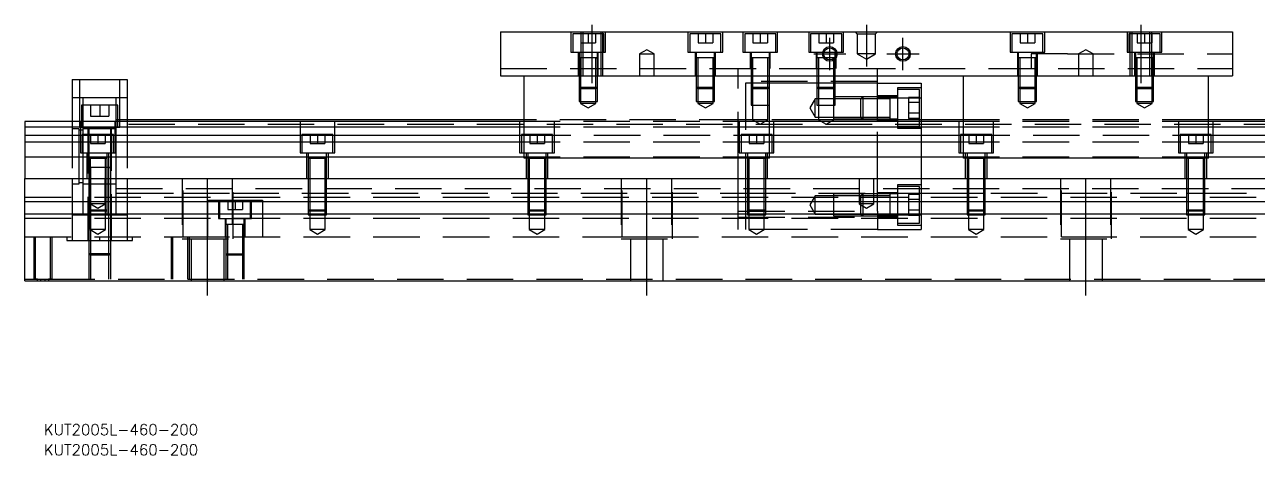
# Model space of a CAD drawing. Extents: x -20 to 690, y -287 to 102.
# Drawn here: x 0 to 337.1, y -286.7 to -169 of the extents above; entities that cross this region are included whole.
import ezdxf

# ---------------------------------------------------------------- set-up
doc = ezdxf.new("R2010")
doc.units = 0
doc.linetypes.add('CENTER', pattern=[50.8, 31.75, -6.35, 6.35, -6.35])
doc.linetypes.add('DASHED', pattern=[19.05, 12.7, -6.35])
doc.layers.get('0').update_dxf_attribs({"linetype": 'CONTINUOUS'})
doc.layers.add('CENTER', color=1, linetype='CENTER')
doc.styles.get("Standard").update_dxf_attribs({"font": 'txt.shx', "height": 3, "bigfont": 'bigfont.shx'})

# ---------------------------------------------------------------- blocks, each defined once
blk = doc.blocks.new('*U2')
at = {"color": 7, "linetype": 'CONTINUOUS'}
blk.add_text('KUT2005L-460-200', height=3, dxfattribs=at).set_placement((5.23, -281.15))
blk = doc.blocks.new('*U3')
at = {"color": 7, "linetype": 'CONTINUOUS'}
blk.add_text('KUT2005L-460-200', height=3, dxfattribs=at).set_placement((5.23, -286.66))

msp = doc.modelspace()

# ---------------------------------------------------------------- linework, layer by layer
at = {"color": 7, "linetype": 'CONTINUOUS'}
for p, q in [((130, -170.98), (130, -182.98)), ((130, -170.98), (330, -170.98)), ((330, -170.98), (330, -182.98)), ((221.500006, -178.08), (221.229838, -178.08)), ((13, -183.98), (28, -183.98)), ((13, -183.98), (13, -195.48)), ((28, -183.98), (28, -195.48)), ((130, -182.98), (330, -182.98)), ((136.5, -205.48), (136.5, -182.98)), ((203.5, -205.48), (203.5, -182.98)), ((233, -195.48), (233, -182.98)), ((233, -184.98), (245, -184.98)), ((245, -184.98), (245, -195.48)), ((256.5, -205.48), (256.5, -182.98)), ((323.5, -205.48), (323.5, -182.98)), ((0, -195.48), (0, -197.019608)), ((136.5, -195.48), (0, -195.48)), ((136.5, -194.98), (28, -194.98)), ((256.5, -195.48), (203.5, -195.48)), ((256.5, -194.98), (245, -194.98)), ((403, -194.98), (323.5, -194.98)), ((460, -195.48), (323.5, -195.48)), ((136.5, -197.019608), (0, -197.019608)), ((0, -197.019608), (0, -199.140392)), ((256.5, -197.019608), (203.5, -197.019608)), ((460, -197.019608), (323.5, -197.019608)), ((0, -199.140392), (136.5, -199.140392)), ((0, -199.140392), (0, -201.050532)), ((136.5, -201.050532), (0, -201.050532)), ((0, -201.050532), (0, -205.161934)), ((203.5, -199.140392), (256.5, -199.140392)), ((256.5, -201.050532), (203.5, -201.050532)), ((323.5, -199.140392), (460, -199.140392)), ((460, -201.050532), (323.5, -201.050532)), ((0, -205.161934), (0, -210.98)), ((136.5, -205.161934), (0, -205.161934)), ((203.5, -205.48), (136.5, -205.48)), ((256.5, -205.161934), (203.5, -205.161934)), ((323.5, -205.48), (256.5, -205.48)), ((460, -205.161934), (323.5, -205.161934)), ((17.9, -207.98), (17.499994, -207.98)), ((0, -210.98), (460, -210.98)), ((0, -217.28), (0, -210.98)), ((23, -217.28), (23, -210.98002)), ((0, -217.28), (460, -217.28)), ((0, -220.68), (0, -217.28)), ((22.1, -219.98), (22.1, -217.28)), ((0, -220.68), (460, -220.68)), ((0, -238.98), (0, -220.68)), ((18, -220.68), (18, -220.98)), ((0, -238.98), (460, -238.98))]:
    msp.add_line(p, q, dxfattribs=at)
at = {"color": 3, "linetype": 'DASHED'}
for p, q in [((149.25, -170.98), (149.25, -176.48)), ((158.25, -171.48), (149.75, -171.48)), ((149.75, -171.48), (149.75, -176.48)), ((152, -171.48), (152, -173.98)), ((152.000006, -170.98), (152.000006, -182.98)), ((152.5, -170.98), (152.5, -182.98)), ((154, -171.48), (154, -173.98)), ((156, -171.48), (156, -173.98)), ((157.5, -182.98), (157.5, -170.98)), ((157.999994, -182.98), (157.999994, -170.98)), ((158.25, -176.48), (158.25, -171.48)), ((158.75, -176.48), (158.75, -170.98)), ((181.25, -170.98), (181.25, -176.48)), ((190.25, -171.48), (181.75, -171.48)), ((181.75, -171.48), (181.75, -176.48)), ((184, -171.48), (184, -173.98)), ((186, -171.48), (186, -173.98)), ((188, -171.48), (188, -173.98)), ((190.25, -176.48), (190.25, -171.48)), ((190.75, -176.48), (190.75, -170.98)), ((196.25, -170.98), (196.25, -176.48)), ((205.25, -171.48), (196.75, -171.48)), ((196.75, -171.48), (196.75, -176.48)), ((199, -171.48), (199, -173.98)), ((201, -171.48), (201, -173.98)), ((203, -171.48), (203, -173.98)), ((205.25, -176.48), (205.25, -171.48)), ((205.75, -176.48), (205.75, -170.98)), ((214.25, -170.98), (214.25, -176.48)), ((223.25, -171.48), (214.75, -171.48)), ((214.75, -171.48), (214.75, -176.48)), ((217, -171.48), (217, -173.98)), ((219, -171.48), (219, -173.98)), ((221, -171.48), (221, -173.98)), ((223.25, -176.48), (223.25, -171.48)), ((223.75, -176.48), (223.75, -170.98)), ((227.5, -171.48), (227, -170.98)), ((227.5, -171.48), (227.5, -176.98)), ((227.5, -171.48), (232.5, -171.48)), ((232.5, -171.48), (233, -170.98)), ((232.5, -176.98), (232.5, -171.48)), ((269.25, -170.98), (269.25, -176.48)), ((278.25, -171.48), (269.75, -171.48)), ((269.75, -171.48), (269.75, -176.48)), ((272, -171.48), (272, -173.98)), ((274, -171.48), (274, -173.98)), ((276, -171.48), (276, -173.98)), ((278.25, -176.48), (278.25, -171.48)), ((278.75, -176.48), (278.75, -170.98)), ((301.25, -170.98), (301.25, -176.48)), ((310.25, -171.48), (301.75, -171.48)), ((301.75, -171.48), (301.75, -176.48)), ((302.000006, -170.98), (302.000006, -182.98)), ((302.5, -170.98), (302.5, -182.98)), ((304, -171.48), (304, -173.98)), ((306, -171.48), (306, -173.98)), ((307.5, -182.98), (307.5, -170.98)), ((307.999994, -182.98), (307.999994, -170.98)), ((308, -171.48), (308, -173.98)), ((310.25, -176.48), (310.25, -171.48)), ((310.75, -176.48), (310.75, -170.98)), ((152, -173.98), (154, -173.98)), ((154, -173.98), (156, -173.98)), ((184, -173.98), (186, -173.98)), ((186, -173.98), (188, -173.98)), ((199, -173.98), (201, -173.98)), ((201, -173.98), (203, -173.98)), ((217, -173.98), (219, -173.98)), ((219, -173.98), (221, -173.98)), ((272, -173.98), (274, -173.98)), ((274, -173.98), (276, -173.98)), ((304, -173.98), (306, -173.98)), ((306, -173.98), (308, -173.98)), ((149.25, -176.48), (158.75, -176.48)), ((151.25, -176.48), (151.25, -182.98)), ((151.5, -176.48), (151.5, -178.08)), ((151.5, -178.075), (151.5, -178.08)), ((156.5, -178.08), (151.5, -178.08)), ((151.5, -178.08), (151.5, -178.085)), ((151.5, -178.08), (151.5, -182.97998)), ((151.9, -178.08), (151.9, -182.97998)), ((156.1, -182.97998), (156.1, -178.08)), ((156.242602, -178.08), (156.5, -178.08)), ((156.5, -178.08), (156.5, -176.48)), ((156.5, -178.08), (156.5, -178.075)), ((156.5, -178.085), (156.5, -178.08)), ((156.5, -182.97998), (156.5, -178.08)), ((156.75, -182.98), (156.75, -176.48)), ((170, -175.8253), (168, -176.98)), ((168, -176.98), (170, -176.98)), ((168, -176.98), (168, -182.98)), ((172, -176.98), (170, -175.8253)), ((170, -176.98), (172, -176.98)), ((172, -182.98), (172, -176.98)), ((181.25, -176.48), (190.75, -176.48)), ((183.25, -176.48), (183.25, -182.98)), ((183.5, -176.48), (183.5, -178.08)), ((183.5, -178.075), (183.5, -178.08)), ((188.5, -178.08), (183.5, -178.08)), ((183.5, -178.08), (183.5, -178.085)), ((183.5, -178.08), (183.5, -182.97998)), ((183.9, -178.08), (183.9, -182.97998)), ((188.1, -182.97998), (188.1, -178.08)), ((188.242602, -178.08), (188.5, -178.08)), ((188.5, -178.08), (188.5, -176.48)), ((188.5, -178.08), (188.5, -178.075)), ((188.5, -178.085), (188.5, -178.08)), ((188.5, -182.97998), (188.5, -178.08)), ((188.75, -182.98), (188.75, -176.48)), ((196.25, -176.48), (205.75, -176.48)), ((198.25, -176.48), (198.25, -180.98)), ((198.5, -176.48), (198.5, -178.08)), ((198.5, -178.075), (198.5, -178.08)), ((198.5, -178.08), (198.757448, -178.08)), ((203.5, -178.08), (198.5, -178.08)), ((198.5, -178.08), (198.5, -180.97998)), ((198.5, -178.08), (198.5, -178.085)), ((198.9, -178.08), (198.9, -186.48)), ((202.5, -178.075), (202.5, -178.08)), ((202.5, -178.08), (202.5, -178.085)), ((203.1, -186.48), (203.1, -178.08)), ((203.5, -178.08), (203.5, -176.48)), ((203.5, -178.08), (203.5, -178.075)), ((203.5, -180.97998), (203.5, -178.08)), ((203.5, -178.085), (203.5, -178.08)), ((203.75, -180.98), (203.75, -176.48)), ((214.25, -176.48), (223.75, -176.48)), ((216.25, -176.48), (216.25, -180.98)), ((216.5, -176.48), (216.5, -178.08)), ((216.5, -178.075), (216.5, -178.08)), ((221.5, -178.08), (216.5, -178.08)), ((216.5, -178.08), (216.5, -178.085)), ((216.5, -178.08), (216.5, -180.97998)), ((216.9, -178.08), (216.9, -186.48)), ((221.1, -186.48), (221.1, -178.08)), ((221.242602, -178.08), (221.5, -178.08)), ((221.5, -177.667386), (221.5, -176.48)), ((221.5, -178.08), (221.5, -177.667386)), ((221.5, -178.08), (221.5, -178.075)), ((221.5, -178.085), (221.5, -178.08)), ((221.5, -178.302876), (221.5, -178.08)), ((221.5, -180.97998), (221.5, -178.302876)), ((221.75, -180.98), (221.75, -176.48)), ((232.5, -176.98), (227.5, -176.98)), ((227.5, -176.98), (230, -178.423376)), ((230, -178.423376), (232.5, -176.98)), ((269.25, -176.48), (278.75, -176.48)), ((271.25, -176.48), (271.25, -182.98)), ((271.5, -176.48), (271.5, -178.08)), ((271.5, -178.075), (271.5, -178.08)), ((276.5, -178.08), (271.5, -178.08)), ((271.5, -178.08), (271.5, -178.085)), ((271.5, -178.08), (271.5, -182.97998)), ((271.9, -178.08), (271.9, -186.48)), ((275, -176.98), (275, -180.98)), ((285, -176.98), (275, -176.98)), ((276.1, -186.48), (276.1, -178.08)), ((276.5, -178.08), (276.5, -176.48)), ((276.5, -178.08), (276.5, -178.075)), ((276.5, -178.085), (276.5, -178.08)), ((276.5, -182.97998), (276.5, -178.08)), ((276.75, -182.98), (276.75, -176.48)), ((285, -176.98), (330, -176.98)), ((290, -175.8253), (288, -176.98)), ((288, -176.98), (290, -176.98)), ((288, -176.98), (288, -182.98)), ((292, -176.98), (290, -175.8253)), ((290, -176.98), (292, -176.98)), ((292, -182.98), (292, -176.98)), ((301.25, -176.48), (310.75, -176.48)), ((303.25, -176.48), (303.25, -182.98)), ((303.5, -176.48), (303.5, -178.08)), ((303.5, -178.075), (303.5, -178.08)), ((308.5, -178.08), (303.5, -178.08)), ((303.5, -178.08), (303.5, -182.97998)), ((303.5, -178.08), (303.5, -178.085)), ((303.9, -178.08), (303.9, -186.48)), ((308.1, -186.48), (308.1, -178.08)), ((308.5, -178.08), (308.5, -176.48)), ((308.5, -178.08), (308.5, -178.075)), ((308.5, -182.97998), (308.5, -178.08)), ((308.5, -178.085), (308.5, -178.08)), ((308.75, -182.98), (308.75, -176.48)), ((130, -180.98), (330, -180.98)), ((195, -182.98), (195, -180.98)), ((198.5, -180.98), (198.5, -182.98)), ((198.500006, -180.98), (198.500006, -182.98)), ((203.499994, -182.98), (203.499994, -180.98)), ((203.5, -182.98), (203.5, -180.98)), ((216.5, -180.98), (216.5, -182.98)), ((216.500006, -180.98), (216.500006, -182.98)), ((216.9, -180.98), (221.1, -180.98)), ((221.499994, -182.98), (221.499994, -180.98)), ((221.5, -182.98), (221.5, -180.98)), ((233, -182.98), (233, -180.98)), ((15, -183.98), (15, -196.98)), ((26, -196.98), (26, -183.98)), ((151.5, -182.98), (151.5, -186.08)), ((151.500006, -182.98), (151.500006, -186.080006)), ((151.9, -182.98), (151.9, -186.48)), ((156.1, -186.48), (156.1, -182.98)), ((156.499994, -186.080006), (156.499994, -182.98)), ((156.5, -186.08), (156.5, -182.98)), ((183.5, -182.98), (183.5, -186.08)), ((183.500006, -182.98), (183.500006, -186.080006)), ((183.9, -182.98), (183.9, -186.48)), ((188.1, -186.48), (188.1, -182.98)), ((188.499994, -186.080006), (188.499994, -182.98)), ((188.5, -186.08), (188.5, -182.98)), ((195, -205.48), (195, -182.98)), ((233, -184.48), (195, -184.48)), ((197, -184.98), (197, -203.98)), ((198.5, -184.98), (197, -184.98)), ((198.5, -182.98), (198.5, -186.08)), ((198.9, -184.98), (198.5, -184.98)), ((198.500006, -182.98), (198.500006, -186.080006)), ((202.5, -184.98), (198.9, -184.98)), ((202.9, -184.98), (202.5, -184.98)), ((203.1, -184.98), (202.9, -184.98)), ((203.5, -184.98), (203.1, -184.98)), ((203.499994, -186.080006), (203.499994, -182.98)), ((203.5, -186.08), (203.5, -182.98)), ((207.1, -184.98), (203.5, -184.98)), ((207.5, -184.98), (207.1, -184.98)), ((216.5, -184.98), (207.5, -184.98)), ((216.5, -182.98), (216.5, -186.08)), ((216.9, -184.98), (216.5, -184.98)), ((216.500006, -182.98), (216.500006, -186.080006)), ((221.1, -184.98), (216.9, -184.98)), ((221.5, -184.98), (221.1, -184.98)), ((221.499994, -186.080006), (221.499994, -182.98)), ((221.5, -186.08), (221.5, -182.98)), ((222.5, -184.98), (221.5, -184.98)), ((233, -184.98), (222.5, -184.98)), ((271.5, -182.98), (271.5, -186.08)), ((271.500006, -182.98), (271.500006, -186.080006)), ((276.499994, -186.080006), (276.499994, -182.98)), ((276.5, -186.08), (276.5, -182.98)), ((303.5, -182.98), (303.5, -186.08)), ((303.500006, -182.98), (303.500006, -186.080006)), ((308.499994, -186.080006), (308.499994, -182.98)), ((308.5, -186.08), (308.5, -182.98)), ((151.5, -186.08), (156.5, -186.08)), ((151.5, -186.08), (151.9, -186.48)), ((151.500006, -186.08002), (151.500006, -189.98)), ((156.1, -186.48), (151.9, -186.48)), ((151.9, -186.48002), (151.9, -189.98)), ((156.1, -186.48), (156.5, -186.08)), ((156.1, -189.98), (156.1, -186.48002)), ((156.499994, -189.98), (156.499994, -186.08002)), ((183.5, -186.08), (188.5, -186.08)), ((183.5, -186.08), (183.9, -186.48)), ((183.500006, -186.08002), (183.500006, -189.98)), ((188.1, -186.48), (183.9, -186.48)), ((183.9, -186.48002), (183.9, -189.98)), ((188.1, -186.48), (188.5, -186.08)), ((188.1, -189.98), (188.1, -186.48002)), ((188.499994, -189.98), (188.499994, -186.08002)), ((198.5, -186.08), (203.499994, -186.08)), ((198.5, -186.08), (198.9, -186.48)), ((198.500006, -186.08002), (198.500006, -190.98)), ((202.500006, -186.48), (198.9, -186.48)), ((198.9, -186.48002), (198.9, -190.98)), ((203.1, -186.48), (202.500006, -186.48)), ((203.1, -186.48), (203.5, -186.08)), ((203.1, -190.98), (203.1, -186.48002)), ((203.499994, -186.48), (203.499994, -186.08002)), ((203.499994, -189.98), (203.499994, -186.48)), ((216.5, -186.08), (221.5, -186.08)), ((216.5, -186.08), (216.9, -186.48)), ((216.500006, -186.08002), (216.500006, -190.98)), ((221.1, -186.48), (216.9, -186.48)), ((216.9, -186.48002), (216.9, -190.98)), ((221, -188.730006), (221, -190.848124)), ((221.499994, -188.730006), (221, -188.730006)), ((221.1, -186.48), (221.5, -186.08)), ((221.1, -190.98), (221.1, -186.48002)), ((221.499994, -190.98), (221.499994, -186.08002)), ((222.5, -188.730006), (221.499994, -188.730006)), ((228.99998, -188.730006), (222.5, -188.730006)), ((229, -188.73), (228.5, -189.23)), ((233, -188.730006), (228.999994, -188.730006)), ((229, -188.73), (229, -194.73)), ((233, -188.73), (229, -188.73)), ((238.5, -188.43), (233, -188.43)), ((236.5, -188.73), (233.00002, -188.73)), ((236.5, -188.73), (236.495, -188.73)), ((236.5, -194.73), (236.5, -188.73)), ((236.505, -188.73), (236.5, -188.73)), ((237.5, -188.73), (236.5, -188.73)), ((238.5, -188.73), (237.5, -188.73)), ((238.5, -186.23), (238.5, -197.23)), ((245, -186.23), (238.5, -186.23)), ((244.5, -186.73), (238.5, -186.73)), ((244.5, -196.73), (244.5, -186.73)), ((271.5, -186.08), (276.5, -186.08)), ((271.5, -186.08), (271.9, -186.48)), ((271.500006, -186.08002), (271.500006, -189.98)), ((276.1, -186.48), (271.9, -186.48)), ((271.9, -186.48002), (271.9, -189.98)), ((276.1, -186.48), (276.5, -186.08)), ((276.1, -189.98), (276.1, -186.48002)), ((276.499994, -189.98), (276.499994, -186.08002)), ((303.5, -186.08), (308.5, -186.08)), ((303.5, -186.08), (303.9, -186.48)), ((303.500006, -186.08002), (303.500006, -189.98)), ((308.1, -186.48), (303.9, -186.48)), ((303.9, -186.48002), (303.9, -189.98)), ((308.1, -186.48), (308.5, -186.08)), ((308.1, -189.98), (308.1, -186.48002)), ((308.499994, -189.98), (308.499994, -186.08002)), ((16, -188.98), (13, -188.98)), ((25.5, -190.98), (15.5, -190.98)), ((15.5, -190.98), (15.5, -195.48)), ((16, -190.98), (16, -188.98)), ((25, -188.98), (16, -188.98)), ((16, -195.48), (16, -190.98)), ((18, -190.98), (18, -193.98)), ((20.5, -190.98), (20.5, -193.98)), ((23, -190.98), (23, -193.98)), ((25, -190.98), (25, -188.98)), ((28, -188.98), (25, -188.98)), ((25, -195.48), (25, -190.98)), ((25.5, -195.48), (25.5, -190.98)), ((151.500006, -189.98), (156.499994, -189.98)), ((151.9, -189.98), (151.9, -190.48)), ((156.1, -190.48), (151.9, -190.48)), ((151.9, -190.48), (154, -191.692436)), ((154, -191.692436), (156.1, -190.48)), ((156.1, -190.48), (156.1, -189.98)), ((183.500006, -189.98), (188.499994, -189.98)), ((183.9, -189.98), (183.9, -190.48)), ((188.1, -190.48), (183.9, -190.48)), ((183.9, -190.48), (186, -191.692436)), ((186, -191.692436), (188.1, -190.48)), ((188.1, -190.48), (188.1, -189.98)), ((198.500006, -190.98), (203.499994, -190.98)), ((198.9, -190.98), (198.9, -194.98)), ((203.1, -194.98), (203.1, -190.98)), ((203.499994, -190.98), (203.499994, -189.98)), ((216, -189.23), (214.556624, -191.73)), ((214.556624, -191.73), (216, -194.23)), ((216, -194.23), (216, -189.23)), ((221, -189.23), (216, -189.23)), ((216.500006, -190.98), (221.499994, -190.98)), ((216.9, -190.98), (216.9, -194.98)), ((228.49998, -189.23), (221, -189.23)), ((221, -190.848124), (221, -190.983818)), ((221, -190.983818), (221, -194.729994)), ((221.1, -194.98), (221.1, -190.98)), ((228.5, -194.23), (228.5, -189.23)), ((236.5, -189.23), (228.5, -189.23)), ((233, -188.98), (237.5, -188.98)), ((237.5, -188.98), (245, -188.98)), ((241.5, -188.843248), (241.5, -190.286624)), ((244.5, -188.843248), (241.5, -188.843248)), ((244.5, -190.286624), (241.5, -190.286624)), ((241.5, -190.286624), (241.5, -193.173376)), ((271.500006, -189.98), (276.499994, -189.98)), ((271.9, -189.98), (271.9, -190.48)), ((276.1, -190.48), (271.9, -190.48)), ((271.9, -190.48), (274, -191.692436)), ((274, -191.692436), (276.1, -190.48)), ((276.1, -190.48), (276.1, -189.98)), ((303.500006, -189.98), (308.499994, -189.98)), ((303.9, -189.98), (303.9, -190.48)), ((308.1, -190.48), (303.9, -190.48)), ((303.9, -190.48), (306, -191.692436)), ((306, -191.692436), (308.1, -190.48)), ((308.1, -190.48), (308.1, -189.98)), ((13, -195.48), (13, -210.98)), ((15.25, -195.48), (15.25, -203.98)), ((15.5, -195.48), (15.5, -196.98)), ((16, -197.019608), (16, -195.48)), ((18, -193.98), (20.5, -193.98)), ((20.5, -193.98), (23, -193.98)), ((24.75, -203.98), (24.75, -195.48)), ((25.5, -194.98), (25, -194.98)), ((25, -197.019608), (25, -195.48)), ((28, -194.98), (25.5, -194.98)), ((25.5, -196.98), (25.5, -195.48)), ((28, -195.48), (28, -210.98)), ((75.25, -195.48), (75.25, -203.98)), ((84.75, -203.98), (84.75, -195.48)), ((135.25, -195.48), (135.25, -203.98)), ((197, -194.98), (136.5, -194.98)), ((203.5, -195.48), (136.5, -195.48)), ((144.75, -203.98), (144.75, -195.48)), ((195.25, -195.48), (195.25, -203.98)), ((198.9, -194.98), (197, -194.98)), ((203.1, -194.98), (198.9, -194.98)), ((198.9, -194.98), (201, -196.192436)), ((201, -196.192436), (203.1, -194.98)), ((216.9, -194.98), (203.1, -194.98)), ((204.75, -203.98), (204.75, -195.48)), ((216, -194.23), (221, -194.23)), ((221.1, -194.98), (216.9, -194.98)), ((216.9, -194.98), (219, -196.192436)), ((219, -196.192436), (221.1, -194.98)), ((221, -194.23), (228.49998, -194.23)), ((221, -194.729994), (228.99998, -194.729994)), ((233, -194.98), (221.1, -194.98)), ((228.5, -194.23), (236.5, -194.23)), ((228.5, -194.23), (229, -194.73)), ((229, -194.729994), (233, -194.729994)), ((229, -194.73), (233, -194.73)), ((237.5, -194.98), (233, -194.98)), ((233, -195.03), (238.5, -195.03)), ((233, -210.98), (233, -195.48)), ((233.00002, -194.73), (236.5, -194.73)), ((236.495, -194.73), (236.5, -194.73)), ((236.5, -194.73), (236.505, -194.73)), ((236.5, -194.73), (237.5, -194.73)), ((237.5, -194.73), (238.5, -194.73)), ((238.5, -194.98), (237.5, -194.98)), ((245, -194.98), (238.5, -194.98)), ((241.5, -193.173376), (241.5, -194.616752)), ((244.5, -193.173376), (241.5, -193.173376)), ((244.5, -194.616752), (241.5, -194.616752)), ((245, -195.48), (245, -205.48)), ((255.25, -195.48), (255.25, -203.98)), ((323.5, -194.98), (256.5, -194.98)), ((323.5, -195.48), (256.5, -195.48)), ((264.75, -203.98), (264.75, -195.48)), ((315.25, -195.48), (315.25, -203.98)), ((324.75, -203.98), (324.75, -195.48)), ((14.85, -197.48), (13, -197.48)), ((14.85, -204.98), (14.85, -197.48)), ((16, -197.83), (14.85, -197.83)), ((15, -196.98), (26, -196.98)), ((16, -198.98), (16, -197.019608)), ((17.5, -197.48), (16, -197.48)), ((17.25, -196.98), (17.25, -227.98)), ((17.5, -196.98), (17.5, -198.98)), ((23.5, -197.48), (17.5, -197.48)), ((23.5, -198.98), (23.5, -196.98)), ((25, -197.48), (23.5, -197.48)), ((23.75, -227.98), (23.75, -196.98)), ((403, -196.23), (25, -196.23)), ((25, -204.98), (25, -197.019608)), ((203.5, -197.019608), (136.5, -197.019608)), ((238.5, -196.73), (244.5, -196.73)), ((238.5, -197.23), (245, -197.23)), ((323.5, -197.019608), (256.5, -197.019608)), ((24.25, -198.98), (15.75, -198.98)), ((15.75, -198.98), (15.75, -203.98)), ((16, -203.98), (16, -198.98)), ((17.5, -198.98), (17.5, -203.98)), ((18, -198.98), (18, -201.48)), ((18, -201.48), (20, -201.48)), ((20, -198.98), (20, -201.48)), ((20, -201.48), (22, -201.48)), ((22, -198.98), (22, -201.48)), ((23.5, -203.98), (23.5, -198.98)), ((24.25, -203.98), (24.25, -198.98)), ((84.25, -198.98), (75.75, -198.98)), ((75.75, -198.98), (75.75, -203.98)), ((78, -198.98), (78, -201.48)), ((78, -201.48), (80, -201.48)), ((80, -198.98), (80, -201.48)), ((80, -201.48), (82, -201.48)), ((82, -198.98), (82, -201.48)), ((84.25, -203.98), (84.25, -198.98)), ((144.25, -198.98), (135.75, -198.98)), ((135.75, -198.98), (135.75, -203.98)), ((136.5, -199.140392), (203.5, -199.140392)), ((203.5, -201.050532), (136.5, -201.050532)), ((138, -198.98), (138, -201.48)), ((138, -201.48), (140, -201.48)), ((140, -198.98), (140, -201.48)), ((140, -201.48), (142, -201.48)), ((142, -198.98), (142, -201.48)), ((144.25, -203.98), (144.25, -198.98)), ((204.25, -198.98), (195.75, -198.98)), ((195.75, -198.98), (195.75, -203.98)), ((198, -198.98), (198, -201.48)), ((198, -201.48), (200, -201.48)), ((200, -198.98), (200, -201.48)), ((200, -201.48), (202, -201.48)), ((202, -198.98), (202, -201.48)), ((204.25, -203.98), (204.25, -198.98)), ((264.25, -198.98), (255.75, -198.98)), ((255.75, -198.98), (255.75, -203.98)), ((256.5, -199.140392), (323.5, -199.140392)), ((323.5, -201.050532), (256.5, -201.050532)), ((258, -198.98), (258, -201.48)), ((258, -201.48), (260, -201.48)), ((260, -198.98), (260, -201.48)), ((260, -201.48), (262, -201.48)), ((262, -198.98), (262, -201.48)), ((264.25, -203.98), (264.25, -198.98)), ((324.25, -198.98), (315.75, -198.98)), ((315.75, -198.98), (315.75, -203.98)), ((318, -198.98), (318, -201.48)), ((318, -201.48), (320, -201.48)), ((320, -198.98), (320, -201.48)), ((320, -201.48), (322, -201.48)), ((322, -198.98), (322, -201.48)), ((324.25, -203.98), (324.25, -198.98)), ((14.85, -210.98), (14.85, -204.98)), ((15.25, -203.98), (24.75, -203.98)), ((16, -204.98), (16, -203.98)), ((16, -210.98), (16, -204.98)), ((17, -203.98), (17, -210.98)), ((17.5, -203.98), (17.5, -205.58)), ((17.5, -205.575), (17.5, -205.58)), ((17.757468, -205.58), (17.5, -205.58)), ((17.5, -205.58), (17.5, -205.585)), ((17.5, -205.58), (17.5, -210.97998)), ((22.242552, -205.58), (17.757468, -205.58)), ((17.9, -205.58), (17.9, -210.97998)), ((22.1, -210.97998), (22.1, -205.58)), ((22.5, -205.58), (22.242552, -205.58)), ((22.5, -205.58), (22.5, -203.98)), ((22.5, -205.58), (22.5, -205.575)), ((22.5, -205.585), (22.5, -205.58)), ((22.5, -210.97998), (22.5, -205.58)), ((23, -210.98), (23, -203.98)), ((23.5, -207.98), (23.5, -203.98)), ((25, -210.98), (25, -204.98)), ((75.25, -203.98), (84.75, -203.98)), ((77, -203.98), (77, -210.98)), ((77.5, -203.98), (77.5, -205.58)), ((77.5, -205.575), (77.5, -205.58)), ((82.5, -205.58), (77.5, -205.58)), ((77.5, -205.58), (77.5, -205.585)), ((77.5, -205.58), (77.5, -210.97998)), ((77.9, -205.58), (77.9, -210.97998)), ((82.1, -210.97998), (82.1, -205.58)), ((82.5, -205.58), (82.5, -203.98)), ((82.5, -205.58), (82.5, -205.575)), ((82.5, -205.585), (82.5, -205.58)), ((82.5, -210.97998), (82.5, -205.58)), ((83, -210.98), (83, -203.98)), ((135.25, -203.98), (144.75, -203.98)), ((203.5, -205.161934), (136.5, -205.161934)), ((137, -203.98), (137, -210.98)), ((137.5, -203.98), (137.5, -205.58)), ((137.5, -205.575), (137.5, -205.58)), ((142.5, -205.58), (137.5, -205.58)), ((137.5, -205.58), (137.5, -205.585)), ((137.5, -205.58), (137.5, -210.97998)), ((137.9, -205.58), (137.9, -210.97998)), ((142.1, -210.97998), (142.1, -205.58)), ((142.5, -205.58), (142.5, -203.98)), ((142.5, -205.58), (142.5, -205.575)), ((142.5, -205.585), (142.5, -205.58)), ((142.5, -210.97998), (142.5, -205.58)), ((143, -210.98), (143, -203.98)), ((195, -210.98), (195, -205.48)), ((195.25, -203.98), (204.75, -203.98)), ((197, -203.98), (197, -210.98)), ((197, -203.98), (197, -210.98)), ((197.5, -203.98), (197.5, -205.58)), ((197.5, -205.575), (197.5, -205.58)), ((202.5, -205.58), (197.5, -205.58)), ((197.5, -205.58), (197.5, -205.585)), ((197.5, -205.58), (197.5, -210.97998)), ((197.9, -205.58), (197.9, -210.97998)), ((202.1, -210.97998), (202.1, -205.58)), ((202.5, -205.58), (202.5, -203.98)), ((202.5, -205.58), (202.5, -205.575)), ((202.5, -205.585), (202.5, -205.58)), ((202.5, -210.97998), (202.5, -205.58)), ((203, -210.98), (203, -203.98)), ((245, -205.48), (245, -210.98)), ((255.25, -203.98), (264.75, -203.98)), ((323.5, -205.161934), (256.5, -205.161934)), ((257, -203.98), (257, -210.98)), ((257.5, -203.98), (257.5, -205.58)), ((257.5, -205.575), (257.5, -205.58)), ((262.5, -205.58), (257.5, -205.58)), ((257.5, -205.58), (257.5, -205.585)), ((257.5, -205.58), (257.5, -210.97998)), ((257.9, -205.58), (257.9, -210.97998)), ((262.1, -210.97998), (262.1, -205.58)), ((262.5, -205.58), (262.5, -203.98)), ((262.5, -205.58), (262.5, -205.575)), ((262.5, -205.585), (262.5, -205.58)), ((262.5, -210.97998), (262.5, -205.58)), ((263, -210.98), (263, -203.98)), ((315.25, -203.98), (324.75, -203.98)), ((317, -203.98), (317, -210.98)), ((317.5, -203.98), (317.5, -205.58)), ((317.5, -205.575), (317.5, -205.58)), ((322.5, -205.58), (317.5, -205.58)), ((317.5, -205.58), (317.5, -205.585)), ((317.5, -205.58), (317.5, -210.97998)), ((317.9, -205.58), (317.9, -210.97998)), ((322.1, -210.97998), (322.1, -205.58)), ((322.5, -205.58), (322.5, -203.98)), ((322.5, -205.58), (322.5, -205.575)), ((322.5, -205.585), (322.5, -205.58)), ((322.5, -210.97998), (322.5, -205.58)), ((323, -210.98), (323, -203.98)), ((17.5, -207.98), (17.84965, -207.98)), ((17.849602, -207.98), (17.5, -207.98)), ((17.899998, -207.98), (17.849602, -207.98)), ((22.10048, -207.98), (17.899998, -207.98)), ((18, -207.98), (18, -210.97998)), ((22.5, -207.98), (22.1, -207.98)), ((22.500272, -207.98), (22.10048, -207.98)), ((23.500006, -207.98), (22.5, -207.98)), ((23.15035, -207.98), (22.500272, -207.98)), ((23.150204, -207.98), (23.5, -207.98)), ((23.5, -207.98), (23.15035, -207.98)), ((23.5, -207.98), (23.5, -207.975)), ((23.5, -210.98), (23.5, -207.98)), ((23.5, -207.985), (23.5, -207.98)), ((13, -210.98), (13, -217.28)), ((14.85, -212.48), (14.85, -210.98)), ((14.85, -212.13), (16, -212.13)), ((16, -217.28), (16, -210.98)), ((17.5, -210.98), (17.5, -217.28)), ((17.500006, -210.98), (17.500006, -217.28)), ((17.9, -210.98), (17.9, -217.28)), ((18, -210.98), (18, -217.98)), ((22, -217.98), (22, -210.98)), ((22.1, -217.28), (22.1, -210.98)), ((22.499994, -217.28), (22.499994, -210.98)), ((22.5, -217.28), (22.5, -210.98)), ((23.5, -217.28), (23.5, -210.98)), ((25, -217.28), (25, -210.98)), ((28, -210.98), (28, -217.28)), ((43, -210.98), (43, -227.48)), ((43.291796, -226.98), (43.291796, -210.98)), ((56.708204, -210.98), (56.708204, -226.98)), ((57, -227.48), (57, -210.98)), ((77.5, -210.98), (77.5, -217.28)), ((77.500006, -210.98), (77.500006, -217.28)), ((77.9, -210.98), (77.9, -217.28)), ((82.1, -217.28), (82.1, -210.98)), ((82.499994, -217.28), (82.499994, -210.98)), ((82.5, -217.28), (82.5, -210.98)), ((137.5, -210.98), (137.5, -217.28)), ((137.500006, -210.98), (137.500006, -217.28)), ((137.9, -210.98), (137.9, -217.28)), ((142.1, -217.28), (142.1, -210.98)), ((142.499994, -217.28), (142.499994, -210.98)), ((142.5, -217.28), (142.5, -210.98)), ((163, -210.98), (163, -227.48)), ((163.291796, -226.98), (163.291796, -210.98)), ((176.708204, -210.98), (176.708204, -226.98)), ((177, -227.48), (177, -210.98)), ((195, -217.28), (195, -210.98)), ((197, -210.98), (197, -217.28)), ((197.5, -210.98), (197.5, -217.28)), ((197.500006, -210.98), (197.500006, -217.28)), ((197.9, -210.98), (197.9, -217.28)), ((202.1, -217.28), (202.1, -210.98)), ((202.499994, -217.28), (202.499994, -210.98)), ((202.5, -217.28), (202.5, -210.98)), ((228, -210.98), (228, -217.98)), ((232, -217.98), (232, -210.98)), ((233, -217.28), (233, -210.98)), ((245, -210.98), (245, -217.28)), ((257.5, -210.98), (257.5, -217.28)), ((257.500006, -210.98), (257.500006, -217.28)), ((257.9, -210.98), (257.9, -217.28)), ((262.1, -217.28), (262.1, -210.98)), ((262.499994, -217.28), (262.499994, -210.98)), ((262.5, -217.28), (262.5, -210.98)), ((283, -210.98), (283, -227.48)), ((283.291796, -226.98), (283.291796, -210.98)), ((296.708204, -210.98), (296.708204, -226.98)), ((297, -227.48), (297, -210.98)), ((317.5, -210.98), (317.5, -217.28)), ((317.500006, -210.98), (317.500006, -217.28)), ((317.9, -210.98), (317.9, -217.28)), ((322.1, -217.28), (322.1, -210.98)), ((322.499994, -217.28), (322.499994, -210.98)), ((322.5, -217.28), (322.5, -210.98)), ((13, -212.48), (14.85, -212.48)), ((16, -212.48), (17.5, -212.48)), ((17.5, -212.48), (17.9, -212.48)), ((17.9, -212.48), (18, -212.48)), ((18, -212.48), (22.1, -212.48)), ((22.1, -212.48), (22.5, -212.48)), ((22.5, -212.48), (23, -212.48)), ((23, -212.48), (23.5, -212.48)), ((23.5, -212.48), (25, -212.48)), ((25, -213.73), (403, -213.73)), ((25, -214.98), (28, -214.98)), ((28, -214.98), (43.291796, -214.98)), ((43.291796, -214.98), (56.708204, -214.98)), ((56.708204, -214.98), (195, -214.98)), ((77.5, -214.98), (77.9, -214.98)), ((77.9, -214.98), (82.1, -214.98)), ((82.1, -214.98), (82.5, -214.98)), ((137.5, -214.98), (137.9, -214.98)), ((137.9, -214.98), (142.1, -214.98)), ((142.1, -214.98), (142.5, -214.98)), ((195, -214.98), (197, -214.98)), ((197, -214.98), (197.5, -214.98)), ((197.5, -214.98), (197.9, -214.98)), ((197.5, -214.98), (197.9, -214.98)), ((197.9, -214.98), (233, -214.98)), ((197.9, -214.98), (202.1, -214.98)), ((202.1, -214.98), (202.5, -214.98)), ((216, -215.73), (214.556624, -218.23)), ((216, -220.73), (216, -215.73)), ((221, -215.73), (216, -215.73)), ((221, -215.230006), (221, -220.68)), ((228.99998, -215.230006), (221, -215.230006)), ((228.49998, -215.73), (221, -215.73)), ((229, -215.23), (228.5, -215.73)), ((228.5, -220.68), (228.5, -215.73)), ((236.5, -215.73), (228.5, -215.73)), ((229, -215.23), (229, -220.68)), ((233, -215.23), (229, -215.23)), ((233, -215.230006), (229, -215.230006)), ((238.5, -214.93), (233, -214.93)), ((233, -214.98), (238.5, -214.98)), ((236.505, -215.23), (233.00002, -215.23)), ((238.5, -215.23), (236.495, -215.23)), ((236.5, -221.23), (236.5, -215.23)), ((238.5, -212.73), (238.5, -223.73)), ((245, -212.73), (238.5, -212.73)), ((244.5, -213.23), (238.5, -213.23)), ((238.5, -214.98), (244.5, -214.98)), ((241.5, -215.343248), (241.5, -216.786624)), ((244.5, -215.343248), (241.5, -215.343248)), ((244.5, -217.28), (244.5, -213.23)), ((244.5, -214.98), (245, -214.98)), ((245, -214.98), (377.5, -214.98)), ((257.5, -214.98), (257.9, -214.98)), ((257.9, -214.98), (262.1, -214.98)), ((262.1, -214.98), (262.5, -214.98)), ((317.5, -214.98), (317.9, -214.98)), ((317.9, -214.98), (322.1, -214.98)), ((322.1, -214.98), (322.5, -214.98)), ((0, -216.13), (460, -216.13)), ((13, -217.28), (13, -220.68)), ((16, -220.68), (16, -217.28)), ((17.5, -217.28), (17.5, -219.58)), ((17.500006, -217.28), (17.500006, -219.580006)), ((17.9, -217.28), (17.9, -219.98)), ((22, -217.98), (18, -217.98)), ((18, -217.98), (20, -219.1347)), ((18, -217.98002), (18, -219.98)), ((20, -219.1347), (22, -217.98)), ((22.499994, -219.580006), (22.499994, -217.28)), ((22.5, -219.58), (22.5, -217.28)), ((23, -220.68), (23, -217.28)), ((23.5, -220.68), (23.5, -217.28)), ((25, -220.68), (25, -217.28)), ((28, -217.28), (28, -220.68)), ((50, -216.98), (56.708204, -216.98)), ((50, -216.98), (50, -217.28)), ((50, -217.28), (50, -220.68)), ((53, -216.98), (53, -221.98)), ((53.25, -216.98), (53.25, -217.28)), ((53.25, -217.28), (53.25, -220.68)), ((55.5, -216.98), (55.5, -219.48)), ((56.708204, -216.98), (65, -216.98)), ((57.5, -216.98), (57.5, -219.48)), ((59.5, -216.98), (59.5, -219.48)), ((61.75, -217.28), (61.75, -216.98)), ((61.75, -220.68), (61.75, -217.28)), ((62, -221.98), (62, -216.98)), ((65, -216.98), (65, -217.28)), ((65, -217.28), (65, -220.68)), ((77.5, -217.28), (77.5, -219.58)), ((77.500006, -217.28), (77.500006, -219.580006)), ((77.9, -217.28), (77.9, -219.98)), ((82.1, -219.98), (82.1, -217.28)), ((82.499994, -219.580006), (82.499994, -217.28)), ((82.5, -219.58), (82.5, -217.28)), ((137.5, -217.28), (137.5, -219.58)), ((137.500006, -217.28), (137.500006, -219.580006)), ((137.9, -217.28), (137.9, -219.98)), ((142.1, -219.98), (142.1, -217.28)), ((142.499994, -219.580006), (142.499994, -217.28)), ((142.5, -219.58), (142.5, -217.28)), ((195, -219.98), (195, -217.28)), ((197, -217.28), (197, -220.68)), ((197.5, -217.28), (197.5, -219.58)), ((197.500006, -217.28), (197.500006, -219.580006)), ((197.9, -217.28), (197.9, -219.98)), ((202.1, -219.98), (202.1, -217.28)), ((202.499994, -219.580006), (202.499994, -217.28)), ((202.5, -219.58), (202.5, -217.28)), ((214.556624, -218.23), (216, -220.73)), ((232, -217.98), (228, -217.98)), ((228, -217.98), (230, -219.1347)), ((230, -219.1347), (232, -217.98)), ((233, -219.98), (233, -217.28)), ((244.5, -216.786624), (241.5, -216.786624)), ((241.5, -216.786624), (241.5, -219.673376)), ((244.5, -220.68), (244.5, -217.28)), ((245, -217.28), (245, -220.68)), ((257.5, -217.28), (257.5, -219.58)), ((257.500006, -217.28), (257.500006, -219.580006)), ((257.9, -217.28), (257.9, -219.98)), ((262.1, -219.98), (262.1, -217.28)), ((262.499994, -219.580006), (262.499994, -217.28)), ((262.5, -219.58), (262.5, -217.28)), ((317.5, -217.28), (317.5, -219.58)), ((317.500006, -217.28), (317.500006, -219.580006)), ((317.9, -217.28), (317.9, -219.98)), ((322.1, -219.98), (322.1, -217.28)), ((322.499994, -219.580006), (322.499994, -217.28)), ((322.5, -219.58), (322.5, -217.28)), ((0, -221.83), (460, -221.83)), ((13, -220.68), (13, -227.98)), ((13, -220.98), (16, -220.98)), ((16, -220.98), (16, -220.68)), ((16, -220.98), (17.500006, -220.98)), ((17.5, -219.58), (22.5, -219.58)), ((17.5, -219.58), (17.9, -219.98)), ((17.5, -220.98002), (17.5, -227.97998)), ((17.500006, -219.58002), (17.500006, -220.68)), ((17.500006, -220.68), (17.500006, -220.98)), ((17.500006, -220.98), (22.499994, -220.98)), ((22.1, -219.98), (17.9, -219.98)), ((17.9, -219.98002), (17.9, -220.98)), ((17.9, -220.98), (17.9, -224.98)), ((18, -219.98), (18, -220.68)), ((18, -220.98), (18, -227.97998)), ((22.1, -219.98), (22.5, -219.58)), ((22.1, -220.98), (22.1, -219.98002)), ((22.1, -224.98), (22.1, -220.98)), ((22.499994, -220.68), (22.499994, -219.58002)), ((22.499994, -220.98), (22.499994, -220.68)), ((22.499994, -220.98), (23, -220.98)), ((23, -227.97998), (23, -220.68)), ((23, -220.98), (23.5, -220.98)), ((23.5, -227.97998), (23.5, -220.68)), ((23.5, -220.98), (25, -220.98)), ((25, -220.98), (25, -220.68)), ((25, -220.98), (28, -220.98)), ((28, -220.68), (28, -227.98)), ((50, -220.68), (50, -226.98)), ((53, -221.98), (62, -221.98)), ((53.25, -220.68), (53.25, -221.98)), ((54.75, -221.98), (54.75, -226.98)), ((55, -221.98), (55, -223.58)), ((55.5, -219.48), (57.5, -219.48)), ((57.5, -219.48), (59.5, -219.48)), ((60, -223.58), (60, -221.98)), ((60.25, -226.98), (60.25, -221.98)), ((61.75, -221.98), (61.75, -220.68)), ((65, -220.68), (65, -226.98)), ((77.5, -219.58), (82.5, -219.58)), ((77.5, -219.58), (77.9, -219.98)), ((77.500006, -219.58002), (77.500006, -220.68)), ((77.500006, -220.68), (77.500006, -220.98)), ((77.500006, -220.98), (82.499994, -220.98)), ((82.1, -219.98), (77.9, -219.98)), ((77.9, -219.98002), (77.9, -220.98)), ((77.9, -220.98), (77.9, -224.98)), ((82.1, -219.98), (82.5, -219.58)), ((82.1, -220.98), (82.1, -219.98002)), ((82.1, -224.98), (82.1, -220.98)), ((82.499994, -220.68), (82.499994, -219.58002)), ((82.499994, -220.98), (82.499994, -220.68)), ((137.5, -219.58), (142.5, -219.58)), ((137.5, -219.58), (137.9, -219.98)), ((137.500006, -219.58002), (137.500006, -220.68)), ((137.500006, -220.68), (137.500006, -220.98)), ((137.500006, -220.98), (142.499994, -220.98)), ((142.1, -219.98), (137.9, -219.98)), ((137.9, -219.98002), (137.9, -220.98)), ((137.9, -220.98), (137.9, -224.98)), ((142.1, -219.98), (142.5, -219.58)), ((142.1, -220.98), (142.1, -219.98002)), ((142.1, -224.98), (142.1, -220.98)), ((142.499994, -220.68), (142.499994, -219.58002)), ((142.499994, -220.98), (142.499994, -220.68)), ((195, -220.68), (195, -219.98)), ((195, -219.98), (233, -219.98)), ((195, -224.98), (195, -220.68)), ((195, -221.60077), (233, -221.60077)), ((195, -221.60077), (197, -221.60077)), ((197, -220.68), (197, -224.98)), ((197.5, -219.58), (202.5, -219.58)), ((197.5, -219.58), (197.9, -219.98)), ((197.500006, -219.58002), (197.500006, -220.68)), ((197.500006, -220.68), (197.500006, -220.98)), ((197.500006, -220.98), (202.499994, -220.98)), ((202.1, -219.98), (197.9, -219.98)), ((197.9, -219.98002), (197.9, -220.98)), ((197.9, -220.98), (197.9, -224.98)), ((202.1, -219.98), (202.5, -219.58)), ((202.1, -220.98), (202.1, -219.98002)), ((202.1, -224.98), (202.1, -220.98)), ((202.499994, -220.68), (202.499994, -219.58002)), ((202.499994, -220.98), (202.499994, -220.68)), ((216, -220.73), (221, -220.73)), ((221, -220.68), (221, -221.229994)), ((221, -220.73), (228.49998, -220.73)), ((221, -221.229994), (228.99998, -221.229994)), ((228.5, -220.73), (228.5, -220.68)), ((228.5, -220.73), (236.5, -220.73)), ((228.5, -220.73), (229, -221.23)), ((228.999994, -221.229994), (233, -221.229994)), ((229, -220.68), (229, -221.23)), ((229, -221.23), (233, -221.23)), ((233, -219.98), (233, -220.68)), ((233, -220.68), (233, -224.98)), ((233, -220.98), (245, -220.98)), ((233, -221.53), (238.5, -221.53)), ((233.00002, -221.23), (236.5, -221.23)), ((236.495, -221.23), (236.5, -221.23)), ((236.5, -221.23), (236.505, -221.23)), ((236.5, -221.23), (238.5, -221.23)), ((241.5, -219.673376), (241.5, -221.116752)), ((244.5, -219.673376), (241.5, -219.673376)), ((244.5, -221.116752), (241.5, -221.116752)), ((244.5, -223.23), (244.5, -220.68)), ((245, -220.68), (245, -220.98)), ((245, -220.98), (245, -224.98)), ((257.5, -219.58), (262.5, -219.58)), ((257.5, -219.58), (257.9, -219.98)), ((257.500006, -219.58002), (257.500006, -220.68)), ((257.500006, -220.68), (257.500006, -220.98)), ((257.500006, -220.98), (262.499994, -220.98)), ((262.1, -219.98), (257.9, -219.98)), ((257.9, -219.98002), (257.9, -220.98)), ((257.9, -220.98), (257.9, -224.98)), ((262.1, -219.98), (262.5, -219.58)), ((262.1, -220.98), (262.1, -219.98002)), ((262.1, -224.98), (262.1, -220.98)), ((262.499994, -220.68), (262.499994, -219.58002)), ((262.499994, -220.98), (262.499994, -220.68)), ((317.5, -219.58), (322.5, -219.58)), ((317.5, -219.58), (317.9, -219.98)), ((317.500006, -219.58002), (317.500006, -220.68)), ((317.500006, -220.68), (317.500006, -220.98)), ((317.500006, -220.98), (322.499994, -220.98)), ((322.1, -219.98), (317.9, -219.98)), ((317.9, -219.98002), (317.9, -220.98)), ((317.9, -220.98), (317.9, -224.98)), ((322.1, -219.98), (322.5, -219.58)), ((322.1, -220.98), (322.1, -219.98002)), ((322.1, -224.98), (322.1, -220.98)), ((322.499994, -220.68), (322.499994, -219.58002)), ((322.499994, -220.98), (322.499994, -220.68)), ((22.1, -224.98), (17.9, -224.98)), ((17.9, -224.98), (20, -226.192436)), ((20, -226.192436), (22.1, -224.98)), ((60.000006, -223.58), (54.999994, -223.58)), ((55, -223.58), (55, -226.97998)), ((55.4, -223.58), (55.4, -226.97998)), ((59.6, -226.97998), (59.6, -223.58)), ((60, -223.58), (59.742552, -223.58)), ((59.742602, -223.58), (60, -223.58)), ((60, -223.58), (60, -223.575)), ((60, -226.97998), (60, -223.58)), ((60, -223.585), (60, -223.58)), ((82.1, -224.98), (77.9, -224.98)), ((77.9, -224.98), (80, -226.192436)), ((80, -226.192436), (82.1, -224.98)), ((142.1, -224.98), (137.9, -224.98)), ((137.9, -224.98), (140, -226.192436)), ((140, -226.192436), (142.1, -224.98)), ((233, -224.98), (195, -224.98)), ((202.1, -224.98), (197.9, -224.98)), ((197.9, -224.98), (200, -226.192436)), ((200, -226.192436), (202.1, -224.98)), ((233, -224.98), (245, -224.98)), ((238.5, -223.23), (244.5, -223.23)), ((238.5, -223.73), (245, -223.73)), ((262.1, -224.98), (257.9, -224.98)), ((257.9, -224.98), (260, -226.192436)), ((260, -226.192436), (262.1, -224.98)), ((322.1, -224.98), (317.9, -224.98)), ((317.9, -224.98), (320, -226.192436)), ((320, -226.192436), (322.1, -224.98)), ((0, -226.98), (460, -226.98)), ((2.500006, -226.98), (2.500006, -238.48)), ((2.9, -226.98), (7.1, -226.98)), ((2.9, -226.98), (2.9, -238.48)), ((7.1, -238.48), (7.1, -226.98)), ((7.499994, -238.48), (7.499994, -226.98)), ((11.5, -226.98), (11.5, -227.98)), ((11.5, -227.98), (20.5, -227.98)), ((17.5, -227.98), (17.5, -231.48)), ((17.500006, -227.98), (17.500006, -231.480006)), ((18, -227.98), (18, -231.98)), ((20.5, -227.98), (20.5, -226.98)), ((20.5, -227.98), (20.5, -226.98)), ((20.5, -227.98), (29.5, -227.98)), ((23, -231.98), (23, -227.98)), ((23.499994, -231.480006), (23.499994, -227.98)), ((23.5, -231.48), (23.5, -227.98)), ((29.5, -227.98), (29.5, -226.98)), ((40.000006, -226.98), (40.000006, -238.48)), ((40.4, -226.98), (40.4, -238.48)), ((43, -227.48), (57, -227.48)), ((43.291796, -226.98), (56.708204, -226.98)), ((44.6, -238.48), (44.6, -226.98)), ((44.999994, -238.48), (44.999994, -226.98)), ((45.5, -227.48), (45.5, -238.98)), ((54.5, -238.98), (54.5, -227.48)), ((55, -226.98), (55, -231.58)), ((55.000006, -226.98), (55.000006, -231.580006)), ((55.4, -226.98), (55.4, -231.98)), ((59.6, -231.98), (59.6, -226.98)), ((59.999994, -231.580006), (59.999994, -226.98)), ((60, -231.58), (60, -226.98)), ((163, -227.48), (177, -227.48)), ((163.291796, -226.98), (176.708204, -226.98)), ((165.5, -227.48), (165.5, -238.98)), ((174.5, -238.98), (174.5, -227.48)), ((283, -227.48), (297, -227.48)), ((283.291796, -226.98), (296.708204, -226.98)), ((285.5, -227.48), (285.5, -238.98)), ((294.5, -238.98), (294.5, -227.48)), ((17.5, -231.48), (23.5, -231.48)), ((17.5, -231.48), (18, -231.98)), ((17.500006, -231.48002), (17.500006, -238.48)), ((23, -231.98), (18, -231.98)), ((18, -231.98002), (18, -238.48)), ((23, -231.98), (23.5, -231.48)), ((23, -238.48), (23, -231.98002)), ((23.499994, -238.48), (23.499994, -231.48002)), ((55, -231.58), (60, -231.58)), ((55, -231.58), (55.4, -231.98)), ((55.000006, -231.58002), (55.000006, -238.48)), ((59.6, -231.98), (55.4, -231.98)), ((55.4, -231.98002), (55.4, -238.48)), ((59.6, -231.98), (60, -231.58)), ((59.6, -238.48), (59.6, -231.98002)), ((59.999994, -238.48), (59.999994, -231.58002)), ((0, -238.48), (3.500008, -238.48)), ((3.500008, -238.48), (2.500006, -238.48)), ((3.500008, -238.98), (3.500008, -238.48)), ((3.500008, -238.48), (4.359688, -238.48)), ((4.359688, -238.48), (5.640312, -238.48)), ((4.359688, -238.48), (4.359688, -238.98)), ((5.640312, -238.98), (5.640312, -238.48)), ((5.640312, -238.48), (6.499992, -238.48)), ((7.499994, -238.48), (6.499992, -238.48)), ((6.499992, -238.48), (6.499992, -238.98)), ((6.499992, -238.48), (460, -238.48))]:
    msp.add_line(p, q, dxfattribs=at)
at = {"color": 3, "linetype": 'CONTINUOUS'}
for centre in [(220, -176.98), (240, -176.98)]:
    msp.add_circle(centre, 2, dxfattribs=at)
at = {"color": 7, "linetype": 'CONTINUOUS'}
for centre in [(220, -176.98), (240, -176.98)]:
    msp.add_circle(centre, 1.65, dxfattribs=at)
at = {"layer": 'CENTER', "color": 1, "linetype": 'CENTER'}
for p, q in [((155, -168.98), (155, -184.98)), ((230, -168.98), (230, -180.423376)), ((305, -168.98), (305, -184.98)), ((220, -181.38), (220, -172.58)), ((240, -181.38), (240, -172.58)), ((215.6, -176.98), (224.4, -176.98)), ((235.6, -176.98), (244.4, -176.98)), ((50, -242.98), (50, -208.98)), ((170, -242.98), (170, -208.98)), ((290, -242.98), (290, -208.98))]:
    msp.add_line(p, q, dxfattribs=at)

# ---------------------------------------------------------------- block references
at = {"color": 7, "linetype": 'CONTINUOUS'}
for name in ['*U2', '*U3']:
    msp.add_blockref(name, (0, 0), dxfattribs=at)

doc.saveas('drawing.dxf')
